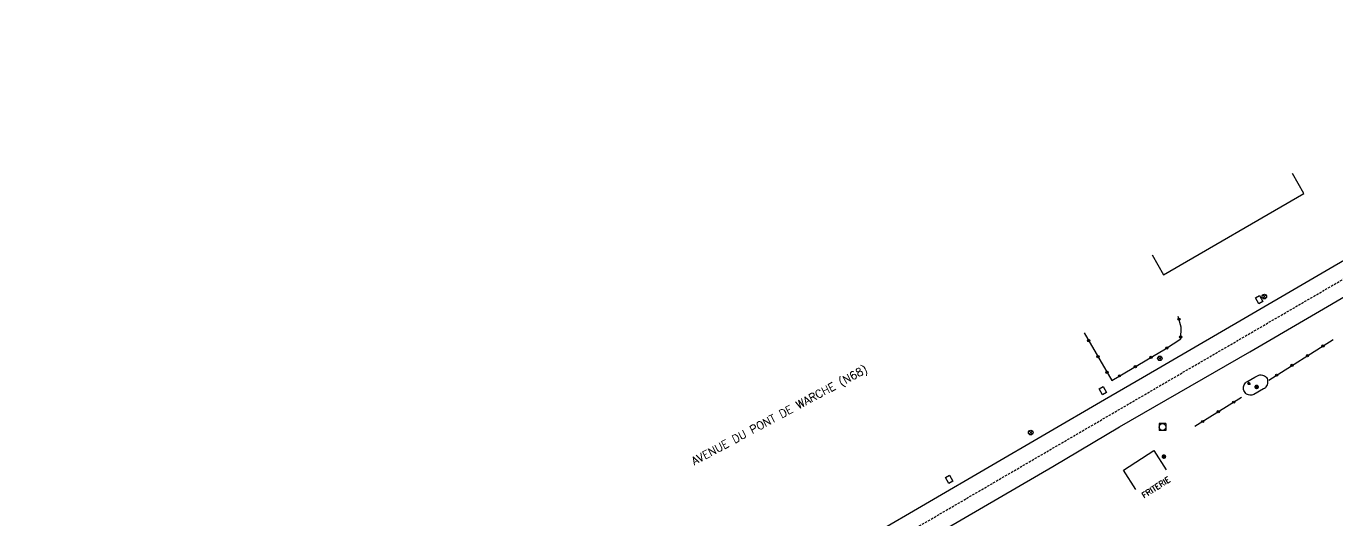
# Model space of a CAD drawing. Header units: millimetres. Extents: x 266017 to 267000, y 124000 to 124918.
# Drawn here: x 266222.6 to 266509.3, y 124458.1 to 124566 of the extents above; entities that cross this region are included whole.
import ezdxf
from ezdxf.enums import TextEntityAlignment as Align

# ---------------------------------------------------------------- set-up
doc = ezdxf.new("R2010")
doc.units = ezdxf.units.MM
doc.linetypes.add('DASHED', pattern=[0.75, 0.5, -0.25])
doc.layers.get('0').update_dxf_attribs({"linetype": 'CONTINUOUS'})
for name, color, linetype in [('W0001', 6, 'DASHED'), ('W0008', 7, 'CONTINUOUS'), ('W0100', 7, 'CONTINUOUS'), ('W0322', 7, 'CONTINUOUS'), ('W0420', 7, 'CONTINUOUS'), ('W0469', 7, 'CONTINUOUS'), ('W0851', 7, 'CONTINUOUS'), ('W0984', 7, 'CONTINUOUS'), ('W0989', 7, 'CONTINUOUS'), ('W1471', 7, 'CONTINUOUS'), ('W1473', 7, 'CONTINUOUS')]:
    doc.layers.add(name, color=color, linetype=linetype)
doc.styles.get("Standard").update_dxf_attribs({"font": 'romans.shx', "width": 0.85})

# ---------------------------------------------------------------- blocks, each defined once
blk = doc.blocks.new('T851')
for p, q in [((-0.25, -0.15), (0, 0.32)), ((0, 0.32), (0.25, -0.15)), ((-0.25, -0.15), (0.25, -0.15))]:
    blk.add_line(p, q)
for major_axis in [(-0.106, 0.106), (-0.0354, 0.0354), (-0.0236, 0.0236)]:
    blk.add_ellipse((0, 0), major_axis=major_axis, ratio=1, start_param=3.926991, end_param=10.210176)
blk = doc.blocks.new('T420')
for p, q in [((0.75, 0.75), (-0.75, 0.75)), ((-0.75, 0.75), (-0.75, -0.75)), ((0.75, 0.75), (0.75, -0.75)), ((0.75, -0.75), (-0.75, -0.75))]:
    blk.add_line(p, q)
blk.add_ellipse((0, 0), major_axis=(-0.53, 0.53), ratio=1, start_param=3.926991, end_param=10.210176)
blk = doc.blocks.new('t322o')
at = {"color": 0, "linetype": 'Continuous'}
for radius in [0.25, 0.15]:
    blk.add_circle((0, 0), radius, dxfattribs=at)
blk = doc.blocks.new('T1471')
at = {"color": 0, "linetype": 'Continuous', "flags": 128}
blk.add_lwpolyline([(-0.75, -0.5), (-0.75, 0.5), (0.75, 0.5), (0.75, -0.5), (-0.75, -0.5)], dxfattribs=at)
blk = doc.blocks.new('T1473')
at = {"color": 0, "linetype": 'Continuous', "const_width": 0.5, "flags": 128}
blk.add_lwpolyline([(-0.25, 0, 1), (0.25, 0, 1)], format="xyb", close=True, dxfattribs=at)
blk = doc.blocks.new('T469')
at = {"color": 0, "linetype": 'Continuous', "flags": 128}
for points in [[(-0.35, 0.35), (0.35, -0.35)], [(-0.35, -0.35), (0.35, 0.35)]]:
    blk.add_lwpolyline(points, dxfattribs=at)
at = {"color": 0, "linetype": 'Continuous'}
blk.add_circle((0, 0), 0.5, dxfattribs=at)

msp = doc.modelspace()

# ---------------------------------------------------------------- linework, layer by layer
at = {"layer": 'W0001', "flags": 128}
msp.add_lwpolyline([(266222.64, 124337.41), (266230.81, 124346.57), (266239.65, 124352.72), (266287.4, 124380.73), (266317.61, 124398.46), (266413.08, 124453.93), (266478.13, 124491.8), (266523.08, 124517.91), (266605.1, 124565.99), (266611.06, 124565.7)], dxfattribs=at)
at = {"layer": 'W0008', "flags": 128}
for points in [[(266316.83, 124394.12), (266411.97, 124449.3), (266447.15, 124469.77), (266461.77, 124478.45), (266490.31, 124494.86), (266514.63, 124509.04), (266536.23, 124521.5), (266561.25, 124536.3), (266561.25, 124536.3), (266590.22, 124553.37), (266606.56, 124562.9)], [(266489.61, 124488.29), (266491.38, 124489.29), (266491.98, 124489.61), (266492.23, 124489.72), (266492.49, 124489.78), (266492.76, 124489.79), (266493.03, 124489.74), (266493.28, 124489.66), (266493.51, 124489.56), (266493.72, 124489.41), (266493.89, 124489.23), (266494.03, 124488.99), (266494.12, 124488.72), (266494.16, 124488.44), (266494.16, 124488.18), (266494.12, 124487.92), (266494.04, 124487.66), (266493.93, 124487.41), (266493.8, 124487.16), (266493.67, 124486.98), (266493.49, 124486.85), (266493.29, 124486.76), (266491.18, 124485.49), (266490.95, 124485.41), (266490.71, 124485.36), (266490.48, 124485.35), (266490.24, 124485.37), (266490, 124485.42), (266489.78, 124485.5), (266489.58, 124485.61), (266489.4, 124485.75), (266489.24, 124485.92), (266489.09, 124486.15), (266488.98, 124486.38), (266488.91, 124486.64), (266488.9, 124486.91), (266488.92, 124487.17), (266488.98, 124487.42), (266489.07, 124487.65), (266489.19, 124487.87), (266489.35, 124488.07), (266489.53, 124488.26)]]:
    msp.add_lwpolyline(points, dxfattribs=at)
at = {"layer": 'W0008', "ltscale": 0.1, "flags": 128}
msp.add_lwpolyline([(266516.2, 124517.93), (266488.95, 124502.04), (266466.77, 124489.16), (266466.77, 124489.16), (266458.47, 124484.32), (266407.48, 124454.65)], dxfattribs=at)
at = {"layer": 'W0100', "flags": 128}
for points in [[(266468.88, 124516.02), (266471.38, 124511.69), (266502.1, 124529.47), (266499.59, 124533.8)], [(266465.36, 124464.77), (266462.65, 124468.97), (266469.26, 124473.24), (266471.98, 124469.04)]]:
    msp.add_lwpolyline(points, dxfattribs=at)
at = {"layer": 'W0322', "flags": 128}
for points in [[(266454.02, 124498.99), (266460.07, 124488.6), (266471.8, 124495.46), (266475.16, 124497.71), (266475.26, 124500.22), (266474.59, 124502.55)], [(266494.42, 124488.67), (266508.51, 124497.53)], [(266478.26, 124478.56), (266488.47, 124484.91)]]:
    msp.add_lwpolyline(points, dxfattribs=at)

# ---------------------------------------------------------------- block references
at = {"layer": 'W0322'}
for p, rotation in [((266474.76, 124501.98), 106.0231308140293), ((266455.03, 124497.26), 300.2122804588352), ((266475.17, 124498.05), 87.68545666740472), ((266506.28, 124496.12), 32.17077685068427), ((266457.04, 124493.81), 300.2122804588352), ((266468.68, 124493.63), 30.32094925959061), ((266472.12, 124495.67), 33.81699197326188), ((266502.89, 124493.99), 32.17077685068427), ((266459.05, 124490.35), 300.2122804588352), ((266465.23, 124491.61), 30.32094925959061), ((266499.5, 124491.86), 32.17077685068427), ((266461.77, 124489.59), 30.32094925959061), ((266496.12, 124489.74), 32.17077685068427), ((266483.36, 124481.73), 31.86317185428205), ((266486.75, 124483.84), 31.86317185428205), ((266479.96, 124479.61), 31.86317185428205)]:
    msp.add_blockref('t322o', p, dxfattribs=dict(at, rotation=rotation))
at = {"layer": 'W0420'}
msp.add_blockref('T420', (266471.17, 124478.39), dxfattribs=at)
at = {"layer": 'W0469'}
for p in [(266493.45, 124506.91), (266470.59, 124493.41), (266442.36, 124477.19)]:
    msp.add_blockref('T469', p, dxfattribs=at)
at = {"layer": 'W0851'}
msp.add_blockref('T851', (266490.11, 124487.92), dxfattribs=at)
at = {"layer": 'W1471'}
for p, rotation in [((266492.31, 124506.24), 300.2645776864974), ((266458.12, 124486.33), 300.2383629324937), ((266424.52, 124466.96), 300.1958970367996)]:
    msp.add_blockref('T1471', p, dxfattribs=dict(at, rotation=rotation))
at = {"layer": 'W1473'}
for p in [(266491.76, 124487.17), (266471.48, 124471.94)]:
    msp.add_blockref('T1473', p, dxfattribs=at)

# ---------------------------------------------------------------- texts
at = {"layer": 'W0984'}
msp.add_text('FRITERIE', height=1.25, rotation=32.8606, dxfattribs=at).set_placement((266469.75, 124465.22), align=Align.MIDDLE)
at = {"layer": 'W0989'}
msp.add_text('AVENUE DU PONT DE WARCHE (N68)', height=1.75, rotation=28.2211, dxfattribs=at).set_placement((266387.44, 124480.91), align=Align.MIDDLE)

doc.saveas('drawing.dxf')
